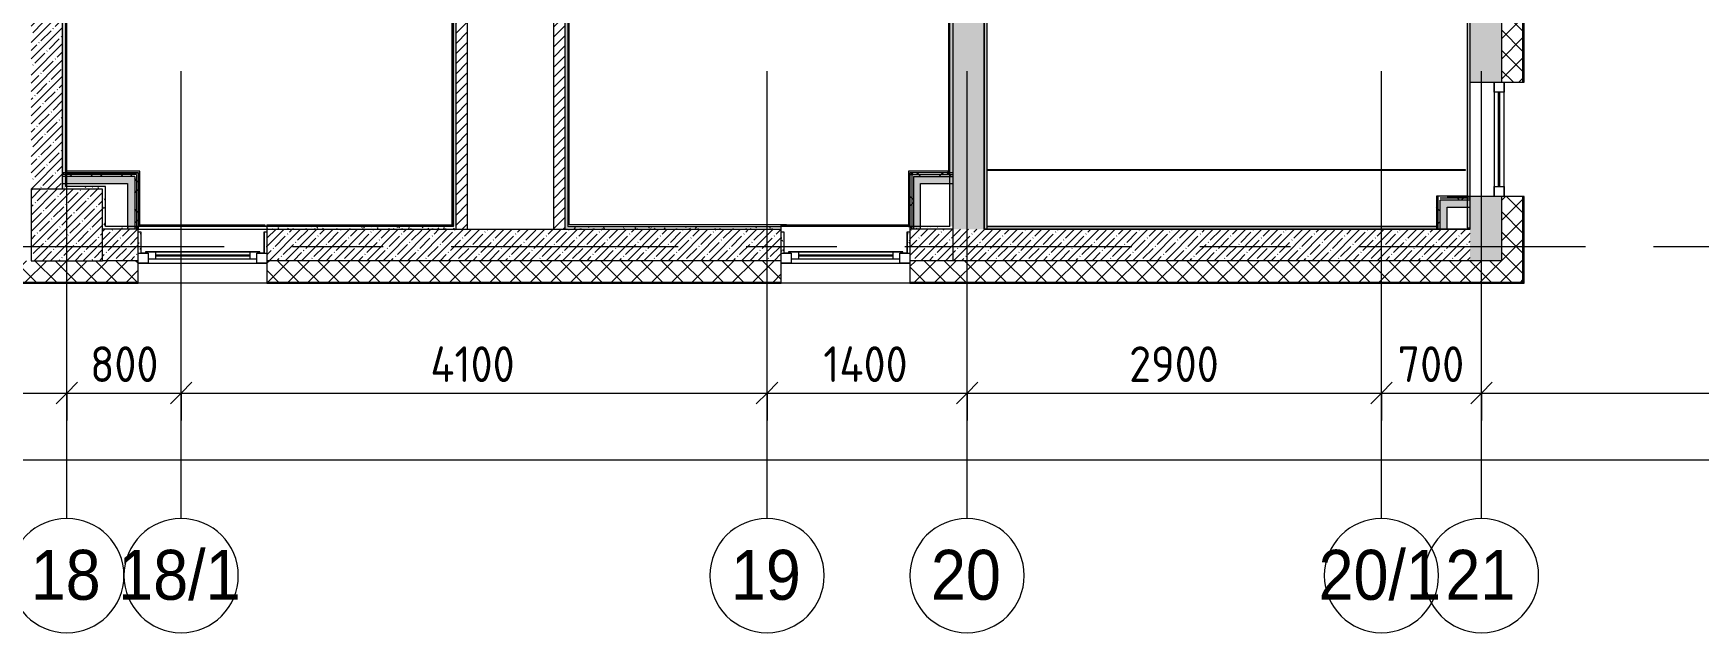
# Model space of a CAD drawing. Header units: millimetres. Extents: x 35363 to 232034, y -8553 to 29000.
# Drawn here: x 65425 to 77080, y -2706 to 1493 of the extents above; entities that cross this region are included whole.
import ezdxf

# ---------------------------------------------------------------- set-up
doc = ezdxf.new("R2010")
doc.units = ezdxf.units.MM
doc.linetypes.add('Осевая', pattern=[3175, 635, -476.25, 1587.5, -476.25])
for name, color, linetype, lineweight in [('A-ANNO-DIMS', 7, 'Continuous', 9), ('A-ANNO-DIMS-100', 7, 'Continuous', 9), ('A-GLAZ', 7, 'Continuous', 9), ('A-GLAZ-1', 7, 'Continuous', 13), ('A-WALL', 7, 'Continuous', 9), ('I-WALL', 7, 'Continuous', 9), ('S-COLS', 7, 'Continuous', 9), ('S-STRS-MBND', 7, 'Continuous', 9), ('Оси', 7, 'Continuous', 9), ('Оси-1', 7, 'Continuous', 20), ('Оси-2', 7, 'Осевая', 9)]:
    doc.layers.add(name, color=color, linetype=linetype, lineweight=lineweight)
doc.layers.add('A-WALL-1', color=7, linetype='Continuous', lineweight=9, true_color=0x3c3c3c)
doc.layers.add('A-WALL-FNSH-1', color=7, linetype='Continuous', lineweight=9, true_color=0x3c3c3c)
doc.styles.add('Arial', font='arial.ttf', dxfattribs={"width": 0.9, "height": 350})
doc.styles.add('ISOCPEUR', font='isocpeur.ttf', dxfattribs={"width": 0.9, "height": 250})
doc.dimstyles.new('ISO-2_5_0_9К_БОЛЬШОЙ', dxfattribs={"dimscale": 304.8, "dimtxt": 248.995294, "dimasz": 0.492126, "dimexe": 0.393701, "dimexo": 0.984252, "dimgap": 0, "dimtad": 1, "dimdec": 0, "dimrnd": 10, "dimzin": 0, "dimdsep": 46, "dimtxsty": 'ISOCPEUR', "dimblk1": 'OBLIQUE', "dimblk2": 'OBLIQUE', "dimsah": 1, "dimcen": 0.09, "dimdle": 0.393701, "dimazin": 0, "dimtfac": 1, "dimtdec": 4, "dimtix": 1, "dimtmove": 0, "dimatfit": 3, "dimfxl": 1, "dimtvp": 1, "dimtolj": 1, "dimtzin": 0, "dimarcsym": 2})
pattern_1 = [(45, (0, 0), (-70.71068, 70.71068), []), (135, (0, 0), (-70.71068, -70.71068), [])]
pattern_2 = [(45, (0, 0), (-57.02463, 57.02463), []), (45, (57.025, 0), (-57.02463, 57.02463), [100.806, -20.161, 3.353, -16.808])]
pattern_3 = [(45, (0, 0), (-35.35534, 35.35534), [])]
pattern_4 = [(0, (0, 0), (121.92, 30.48), [10.058, -81.382, 10.058, -81.382, -487.68]), (0, (0, 0), (121.92, 30.48), [-182.88, 10.058, -172.822, 10.058, -81.382, -213.36]), (0, (0, 0), (121.92, 30.48), [-457.2, 10.058, -50.902, 10.058, -142.342]), (120, (45.72, 15.24), (-87.356454, 90.345817), [10.058, -81.382, 10.058, -81.382, -487.68]), (120, (45.72, 15.24), (-87.356454, 90.345817), [-182.88, 10.058, -172.822, 10.058, -81.382, -213.36]), (120, (45.72, 15.24), (-87.356454, 90.345817), [-457.2, 10.058, -50.902, 10.058, -142.342]), (240, (60.96, 76.2), (-34.563546, -120.825817), [10.058, -81.382, 10.058, -81.382, -487.68]), (240, (60.96, 76.2), (-34.563546, -120.825817), [-182.88, 10.058, -172.822, 10.058, -81.382, -213.36]), (240, (60.96, 76.2), (-34.563546, -120.825817), [-457.2, 10.058, -50.902, 10.058, -142.342])]
pattern_5 = [(45, (0, 0), (-106.06602, 106.06602), []), (135, (0, 0), (-106.06602, -106.06602), [])]

# ---------------------------------------------------------------- blocks, each defined once
blk = doc.blocks.new('BSC_Колонна _Прямоугольная - 500х500-V10-План заполнения и маркировки дверных проемов 2 этажа в осях 12-23')
at = {"layer": 'S-COLS'}
h = blk.add_hatch(dxfattribs=at)
h.set_pattern_fill('FP_11', color=256, style=0, pattern_type=2)
h.set_pattern_definition([(45, (-65660, -150), (-57.02463, 57.02463), []), (45, (-65602.975, -150), (-57.02463, 57.02463), [100.806, -20.161, 3.353, -16.808])])
h.paths.add_polyline_path([(-250, -250), (250, -250), (250, 250), (-250, 250)])
for p, q in [((250, 250), (-250, 250)), ((-250, 250), (-250, -250)), ((250, -250), (250, 250)), ((-250, -250), (250, -250))]:
    blk.add_line(p, q, dxfattribs=at)
blk = doc.blocks.new('120_Окно_СКБ_1Ст - 120_Окно_СКБ_1Ст 900х2500_h_-22445987-План заполнения и маркировки дверных проемов 2 этажа в осях 12-23')
at = {"layer": 'A-GLAZ'}
for p, q in [((450, -57), (-450, -57)), ((-330, -107), (330, -107)), ((-430, -127), (-400, -127)), ((330, -117), (-330, -117)), ((400, -127), (430, -127))]:
    blk.add_line(p, q, dxfattribs=at)
at = {"layer": 'A-GLAZ-1'}
for p, q in [((-450, -127), (-450, -57)), ((-450, -57), (-380, -57)), ((-380, -57), (-380, -127)), ((380, -87), (-380, -87)), ((-380, -87), (-380, -127)), ((-330, -137), (-330, -87)), ((330, -137), (330, -87)), ((380, -127), (380, -57)), ((380, -57), (450, -57)), ((380, -127), (380, -87)), ((450, -57), (450, -127)), ((-380, -127), (-450, -127)), ((-380, -127), (-400, -127)), ((-400, -127), (-400, -137)), ((-400, -137), (400, -137)), ((400, -137), (-400, -137)), ((450, -127), (380, -127)), ((400, -127), (380, -127)), ((400, -137), (400, -127))]:
    blk.add_line(p, q, dxfattribs=at)
blk = doc.blocks.new('120_Окно_СКБ_1Ст - 120_Окно_СКБ_1Ст 800х2500 EI30-23532001-План заполнения и маркировки дверных проемов 2 этажа в осях 12-23')
at = {"layer": 'A-GLAZ'}
for p, q in [((400, -57), (-400, -57)), ((330, -87), (-330, -87)), ((330, -97), (-330, -97)), ((-400, -127), (400, -127))]:
    blk.add_line(p, q, dxfattribs=at)
at = {"layer": 'A-GLAZ-1'}
for p, q in [((-400, -127), (-400, -57)), ((-400, -57), (-330, -57)), ((-330, -57), (-330, -127)), ((330, -127), (330, -57)), ((330, -57), (400, -57)), ((400, -57), (400, -127)), ((-330, -127), (-400, -127)), ((400, -127), (330, -127))]:
    blk.add_line(p, q, dxfattribs=at)
blk = doc.blocks.new('Ось сетки - D8-29747960-План заполнения и маркировки дверных проемов 2 этажа в осях 12-23')
at = {"layer": 'Оси-1'}
for start, end in [(360, 180), (180, 360)]:
    blk.add_arc((0, 0), 4, start, end, dxfattribs=at)
blk = doc.blocks.new('DIMBLOCK24-План заполнения и маркировки дверных проемов 2 этажа в осях 12-23')
at = {"layer": 'A-ANNO-DIMS-100'}
for p, q in [((61160, -1220), (61160, -907)), ((65660, -1220), (65660, -907)), ((61160, -1027), (65660, -1027)), ((61160, -1027), (61160, -1220)), ((65660, -1027), (65660, -1220))]:
    blk.add_line(p, q, dxfattribs=at)
at = {"layer": 'A-ANNO-DIMS-100', "lineweight": 20}
for p, q in [((61160, -1027), (61085, -1102)), ((61160, -1027), (61235, -952)), ((65660, -1027), (65585, -1102)), ((65660, -1027), (65735, -952))]:
    blk.add_line(p, q, dxfattribs=at)
at = {"layer": 'A-ANNO-DIMS-100', "color": 0, "insert": (63082, -700), "char_height": 250, "width": 787.21, "attachment_point": 1, "line_spacing_factor": 1.149209, "style": 'ISOCPEUR'}
blk.add_mtext('4500', dxfattribs=at)
blk = doc.blocks.new('_Oblique')
at = {"color": 0, "linetype": 'ByBlock', "lineweight": -2}
blk.add_line((-0.5, -0.5), (0.5, 0.5), dxfattribs=at)
blk = doc.blocks.new('DIMBLOCK25-План заполнения и маркировки дверных проемов 2 этажа в осях 12-23')
at = {"layer": 'A-ANNO-DIMS-100'}
for p, q in [((65660, -1220), (65660, -907)), ((66460, -1220), (66460, -907)), ((65660, -1027), (66460, -1027)), ((65660, -1027), (65660, -1220)), ((66460, -1027), (66460, -1220))]:
    blk.add_line(p, q, dxfattribs=at)
at = {"layer": 'A-ANNO-DIMS-100', "lineweight": 20}
for p, q in [((65660, -1027), (65585, -1102)), ((65660, -1027), (65735, -952)), ((66460, -1027), (66385, -1102)), ((66460, -1027), (66535, -952))]:
    blk.add_line(p, q, dxfattribs=at)
at = {"layer": 'A-ANNO-DIMS-100', "color": 0, "insert": (65823, -700), "char_height": 250, "width": 568.86, "attachment_point": 1, "line_spacing_factor": 1.149209, "style": 'ISOCPEUR'}
blk.add_mtext('800', dxfattribs=at)
blk = doc.blocks.new('DIMBLOCK26-План заполнения и маркировки дверных проемов 2 этажа в осях 12-23')
at = {"layer": 'A-ANNO-DIMS-100'}
for p, q in [((66460, -1220), (66460, -907)), ((70560, -1220), (70560, -907)), ((66460, -1027), (70560, -1027)), ((66460, -1027), (66460, -1220)), ((70560, -1027), (70560, -1220))]:
    blk.add_line(p, q, dxfattribs=at)
at = {"layer": 'A-ANNO-DIMS-100', "lineweight": 20}
for p, q in [((66460, -1027), (66385, -1102)), ((66460, -1027), (66535, -952)), ((70560, -1027), (70485, -1102)), ((70560, -1027), (70635, -952))]:
    blk.add_line(p, q, dxfattribs=at)
at = {"layer": 'A-ANNO-DIMS-100', "color": 0, "insert": (68204, -700), "char_height": 250, "width": 735.49, "attachment_point": 1, "line_spacing_factor": 1.149209, "style": 'ISOCPEUR'}
blk.add_mtext('4100', dxfattribs=at)
blk = doc.blocks.new('DIMBLOCK27-План заполнения и маркировки дверных проемов 2 этажа в осях 12-23')
at = {"layer": 'A-ANNO-DIMS-100'}
for p, q in [((70560, -1220), (70560, -907)), ((71960, -1220), (71960, -907)), ((70560, -1027), (71960, -1027)), ((70560, -1027), (70560, -1220)), ((71960, -1027), (71960, -1220))]:
    blk.add_line(p, q, dxfattribs=at)
at = {"layer": 'A-ANNO-DIMS-100', "lineweight": 20}
for p, q in [((70560, -1027), (70485, -1102)), ((70560, -1027), (70635, -952)), ((71960, -1027), (71885, -1102)), ((71960, -1027), (72035, -952))]:
    blk.add_line(p, q, dxfattribs=at)
at = {"layer": 'A-ANNO-DIMS-100', "color": 0, "insert": (70954, -700), "char_height": 250, "width": 735.49, "attachment_point": 1, "line_spacing_factor": 1.149209, "style": 'ISOCPEUR'}
blk.add_mtext('1400', dxfattribs=at)
blk = doc.blocks.new('DIMBLOCK28-План заполнения и маркировки дверных проемов 2 этажа в осях 12-23')
at = {"layer": 'A-ANNO-DIMS-100'}
for p, q in [((71960, -1220), (71960, -907)), ((74860, -1220), (74860, -907)), ((71960, -1027), (74860, -1027)), ((71960, -1027), (71960, -1220)), ((74860, -1027), (74860, -1220))]:
    blk.add_line(p, q, dxfattribs=at)
at = {"layer": 'A-ANNO-DIMS-100', "lineweight": 20}
for p, q in [((71960, -1027), (71885, -1102)), ((71960, -1027), (72035, -952)), ((74860, -1027), (74785, -1102)), ((74860, -1027), (74935, -952))]:
    blk.add_line(p, q, dxfattribs=at)
at = {"layer": 'A-ANNO-DIMS-100', "color": 0, "insert": (73094, -700), "char_height": 250, "width": 758.48, "attachment_point": 1, "line_spacing_factor": 1.149209, "style": 'ISOCPEUR'}
blk.add_mtext('2900', dxfattribs=at)
blk = doc.blocks.new('DIMBLOCK29-План заполнения и маркировки дверных проемов 2 этажа в осях 12-23')
at = {"layer": 'A-ANNO-DIMS-100'}
for p, q in [((74860, -1220), (74860, -907)), ((75560, -1220), (75560, -907)), ((74860, -1027), (75560, -1027)), ((74860, -1027), (74860, -1220)), ((75560, -1027), (75560, -1220))]:
    blk.add_line(p, q, dxfattribs=at)
at = {"layer": 'A-ANNO-DIMS-100', "lineweight": 20}
for p, q in [((74860, -1027), (74785, -1102)), ((74860, -1027), (74935, -952)), ((75560, -1027), (75485, -1102)), ((75560, -1027), (75635, -952))]:
    blk.add_line(p, q, dxfattribs=at)
at = {"layer": 'A-ANNO-DIMS-100', "color": 0, "insert": (74973, -700), "char_height": 250, "width": 568.86, "attachment_point": 1, "line_spacing_factor": 1.149209, "style": 'ISOCPEUR'}
blk.add_mtext('700', dxfattribs=at)
blk = doc.blocks.new('DIMBLOCK30-План заполнения и маркировки дверных проемов 2 этажа в осях 12-23')
at = {"layer": 'A-ANNO-DIMS-100'}
for p, q in [((75560, -1220), (75560, -907)), ((80660, -1220), (80660, -907)), ((75560, -1027), (80660, -1027)), ((75560, -1027), (75560, -1220)), ((80660, -1027), (80660, -1220))]:
    blk.add_line(p, q, dxfattribs=at)
at = {"layer": 'A-ANNO-DIMS-100', "lineweight": 20}
for p, q in [((75560, -1027), (75485, -1102)), ((75560, -1027), (75635, -952)), ((80660, -1027), (80585, -1102)), ((80660, -1027), (80735, -952))]:
    blk.add_line(p, q, dxfattribs=at)
at = {"layer": 'A-ANNO-DIMS-100', "color": 0, "insert": (77816, -700), "char_height": 250, "width": 706.76, "attachment_point": 1, "line_spacing_factor": 1.149209, "style": 'ISOCPEUR'}
blk.add_mtext('5100', dxfattribs=at)
blk = doc.blocks.new('DIMBLOCK49-План заполнения и маркировки дверных проемов 2 этажа в осях 12-23')
at = {"layer": 'A-ANNO-DIMS-100'}
for p, q in [((38310, -1689), (38310, -1375)), ((84560, -1689), (84560, -1375)), ((38190, -1495), (84680, -1495)), ((38310, -1495), (38310, -1689)), ((84560, -1495), (84560, -1689))]:
    blk.add_line(p, q, dxfattribs=at)
at = {"layer": 'A-ANNO-DIMS-100', "lineweight": 20}
for p, q in [((38310, -1495), (38235, -1570)), ((38310, -1495), (38385, -1420)), ((84560, -1495), (84485, -1570)), ((84560, -1495), (84635, -1420))]:
    blk.add_line(p, q, dxfattribs=at)
at = {"layer": 'A-ANNO-DIMS-100', "color": 0, "insert": (61028, -1168), "char_height": 250, "width": 976.83, "attachment_point": 1, "line_spacing_factor": 1.149209, "style": 'ISOCPEUR'}
blk.add_mtext('46250', dxfattribs=at)

msp = doc.modelspace()

# ---------------------------------------------------------------- hatches: boundary and pattern name
at = {"layer": 'A-WALL'}
h = msp.add_hatch(dxfattribs=at)
h.set_pattern_fill('FP_21', color=256, style=0, pattern_type=2)
h.set_pattern_definition(pattern_1)
h.paths.add_polyline_path([(75850, -250), (75850, 350), (75700, 350), (75700, -250)])
h.paths.add_polyline_path([(75700, 1150), (75850, 1150), (75850, 3320), (75700, 3320), (75700, 2615.4)])
h = msp.add_hatch(dxfattribs=at)
h.set_pattern_fill('FP_21', color=256, style=0, pattern_type=2)
h.set_pattern_definition(pattern_1)
h.paths.add_polyline_path([(75700, -250), (75700, -100), (71560, -100), (71560, -250), (74614.8, -250)])
h.paths.add_polyline_path([(66160, -250), (66160, -100), (65160, -100), (65160, -250), (65895.8, -250)])
h.paths.add_polyline_path([(67060, -250), (70660, -250), (70660, -100), (67060, -100), (67060, -124.1)])
h.paths.add_polyline_path([(61536.2, -250), (62060, -250), (62060, -100), (60910, -100), (60910, -250), (61410, -250)])
h.paths.add_polyline_path([(58060, -250), (58810, -250), (58810, -100), (58060, -100)])
h.paths.add_polyline_path([(53310, -250), (53310, -100), (51910, -100), (51910, -250), (52817.1, -250)])
h.paths.add_polyline_path([(57160, -250), (57160, -100), (56410, -100), (56410, -250)])
h.paths.add_polyline_path([(48810, -250), (48810, -100), (47410, -100), (47410, -250), (48457.6, -250)])
h.paths.add_polyline_path([(38742.7, -250), (39560, -250), (39560, -100), (38742.7, -100), (38742.7, -171.9)])
h.paths.add_polyline_path([(44936.3, -250), (45310, -250), (45310, -100), (44936.3, -100)])
h.paths.add_polyline_path([(42660, -250), (44036.3, -250), (44036.3, -100), (42660, -100), (42660, -124.1)])
at = {"layer": 'I-WALL'}
h = msp.add_hatch(dxfattribs=at)
h.set_pattern_fill('FP_17', color=256, style=0, pattern_type=2)
h.set_pattern_definition(pattern_2)
h.paths.add_polyline_path([(71860, 120), (72080, 120), (72080, 7900), (71860, 7900), (71860, 140)])
h = msp.add_hatch(dxfattribs=at)
h.set_pattern_fill('FP_17', color=256, style=0, pattern_type=2)
h.set_pattern_definition(pattern_2)
h.paths.add_polyline_path([(75480, -100), (75700, -100), (75700, 350), (75480, 350), (75480, 120)])
h.paths.add_polyline_path([(75700, 1150), (75700, 3550), (75480, 3550), (75480, 1150)])
h.paths.add_polyline_path([(75700, 4050), (75700, 7900), (75480, 7900), (75480, 4050), (75662.2, 4050)])
h = msp.add_hatch(dxfattribs=at)
h.set_pattern_fill('FP_58', color=256, style=0, pattern_type=2)
h.set_pattern_definition(pattern_4)
h.paths.add_polyline_path([(71860, 140), (71860, 7660), (71840, 7660), (71840, 140)])
h = msp.add_hatch(dxfattribs=at)
h.set_pattern_fill('FP_58', color=256, style=0, pattern_type=2)
h.set_pattern_definition(pattern_4)
h.paths.add_polyline_path([(72100, 120), (72100, 7680), (72080, 7680), (72080, 120)])
h = msp.add_hatch(dxfattribs=at)
h.set_pattern_fill('FP_58', color=256, style=0, pattern_type=2)
h.set_pattern_definition(pattern_4)
h.paths.add_polyline_path([(75460, 130), (75480, 130), (75480, 7660), (75460, 7659), (75460, 789.1)])
h = msp.add_hatch(dxfattribs=at)
h.set_pattern_fill('FP_17', color=256, style=0, pattern_type=2)
h.set_pattern_definition(pattern_2)
h.paths.add_polyline_path([(65620.5, 400), (65630, 400), (65630, 7400), (65410, 7400), (65410, 400)])
h = msp.add_hatch(dxfattribs=at)
h.set_pattern_fill('FP_58', color=256, style=0, pattern_type=2)
h.set_pattern_definition(pattern_4)
h.paths.add_polyline_path([(65630, 400), (65650, 400), (65650, 7400), (65630, 7400), (65630, 789.1)])
h = msp.add_hatch(dxfattribs=at)
h.set_pattern_fill('FP_58', color=256, style=0, pattern_type=2)
h.set_pattern_definition(pattern_4)
h.paths.add_polyline_path([(68365, 140), (68385, 140), (68385, 3760), (68365, 3760), (68365, 151)])
h = msp.add_hatch(dxfattribs=at)
h.set_pattern_fill('FP_22', color=256, style=0, pattern_type=2)
h.set_pattern_definition(pattern_3)
h.paths.add_polyline_path([(68465, 120), (68465, 3760), (68385, 3760), (68385, 120)])
h = msp.add_hatch(dxfattribs=at)
h.set_pattern_fill('FP_22', color=256, style=0, pattern_type=2)
h.set_pattern_definition(pattern_3)
h.paths.add_polyline_path([(69065, 120), (69145, 120), (69145, 3760), (69065, 3760), (69065, 2615.4)])
h = msp.add_hatch(dxfattribs=at)
h.set_pattern_fill('FP_58', color=256, style=0, pattern_type=2)
h.set_pattern_definition(pattern_4)
h.paths.add_polyline_path([(69145, 120), (69165, 120), (69165, 3740), (69145, 3740), (69145, 2615.4)])
h = msp.add_hatch(dxfattribs=at)
h.set_pattern_fill('FP_59', color=256, style=0, pattern_type=2)
h.set_pattern_definition(pattern_5)
h.paths.add_polyline_path([(66160, 503), (66160, 515.5), (65630, 515.5), (65630, 503), (66147.5, 503)])
h = msp.add_hatch(dxfattribs=at)
h.set_pattern_fill('FP_59', color=256, style=0, pattern_type=2)
h.set_pattern_definition(pattern_5)
h.paths.add_polyline_path([(66147.5, 490.5), (66147.5, 503), (65630, 503), (65630, 490.5), (66135, 490.5)])
for points in [[(66135, 440.5), (66135, 490.5), (65630, 490.5), (65630, 440.5), (66085, 440.5)], [(71585, 440.5), (71860, 440.5), (71860, 490.5), (71585, 490.5)], [(66085, 120), (66135, 120), (66135, 440.5), (66085, 440.5), (66085, 332.5)], [(71585, 120), (71635, 120), (71635, 440.5), (71585, 440.5)], [(75341.4, 275), (75480, 275), (75480, 325), (75320, 325), (75320, 275)]]:
    msp.add_hatch(color=256, dxfattribs=at).paths.add_polyline_path(points)
h = msp.add_hatch(dxfattribs=at)
h.set_pattern_fill('FP_59', color=256, style=0, pattern_type=2)
h.set_pattern_definition(pattern_5)
h.paths.add_polyline_path([(66147.5, 120), (66147.5, 490.5), (66135, 490.5), (66135, 120)])
h = msp.add_hatch(dxfattribs=at)
h.set_pattern_fill('FP_59', color=256, style=0, pattern_type=2)
h.set_pattern_definition(pattern_5)
h.paths.add_polyline_path([(66160, 120), (66160, 503), (66147.5, 503), (66147.5, 120)])
h = msp.add_hatch(dxfattribs=at)
h.set_pattern_fill('FP_59', color=256, style=0, pattern_type=2)
h.set_pattern_definition(pattern_5)
h.paths.add_polyline_path([(71560, 503), (71860, 503), (71860, 515.5), (71560, 515.5)])
h = msp.add_hatch(dxfattribs=at)
h.set_pattern_fill('FP_59', color=256, style=0, pattern_type=2)
h.set_pattern_definition(pattern_5)
h.paths.add_polyline_path([(71560, 120), (71572.5, 120), (71572.5, 503), (71560, 503), (71560, 440.5)])
h = msp.add_hatch(dxfattribs=at)
h.set_pattern_fill('FP_59', color=256, style=0, pattern_type=2)
h.set_pattern_definition(pattern_5)
h.paths.add_polyline_path([(71572.5, 490.5), (71860, 490.5), (71860, 503), (71572.5, 503)])
h = msp.add_hatch(dxfattribs=at)
h.set_pattern_fill('FP_59', color=256, style=0, pattern_type=2)
h.set_pattern_definition(pattern_5)
h.paths.add_polyline_path([(71572.5, 120), (71585, 120), (71585, 490.5), (71572.5, 490.5), (71572.5, 440.5)])
h = msp.add_hatch(dxfattribs=at)
h.set_pattern_fill('FP_58', color=256, style=0, pattern_type=2)
h.set_pattern_definition(pattern_4)
h.paths.add_polyline_path([(65930, 400), (65930, 420), (65650, 420), (65650, 400), (65910, 400)])
h = msp.add_hatch(dxfattribs=at)
h.set_pattern_fill('FP_58', color=256, style=0, pattern_type=2)
h.set_pattern_definition(pattern_4)
h.paths.add_polyline_path([(65930, 120), (65930, 400), (65910, 400), (65910, 120)])
h = msp.add_hatch(dxfattribs=at)
h.set_pattern_fill('FP_59', color=256, style=0, pattern_type=2)
h.set_pattern_definition(pattern_5)
h.paths.add_polyline_path([(75245, 120), (75257.5, 120), (75257.5, 351), (75245, 350), (75245, 130)])
h = msp.add_hatch(dxfattribs=at)
h.set_pattern_fill('FP_59', color=256, style=0, pattern_type=2)
h.set_pattern_definition(pattern_5)
h.paths.add_polyline_path([(75257.5, 120), (75270, 120), (75270, 351), (75257.5, 350)])
h = msp.add_hatch(color=256, dxfattribs=at)
h.paths.add_polyline_path([(75270, 120), (75320, 120), (75320, 325), (75270, 325)])
h.paths.add_polyline_path([(75320, 350), (75320, 351), (75270, 350)])
h = msp.add_hatch(dxfattribs=at)
h.set_pattern_fill('FP_59', color=256, style=0, pattern_type=2)
h.set_pattern_definition(pattern_5)
h.paths.add_polyline_path([(75341.4, 337.5), (75480, 337.5), (75480, 350), (75270, 350), (75270, 337.5), (75320, 337.5)])
h = msp.add_hatch(dxfattribs=at)
h.set_pattern_fill('FP_59', color=256, style=0, pattern_type=2)
h.set_pattern_definition(pattern_5)
h.paths.add_polyline_path([(75341.4, 325), (75480, 325), (75480, 337.5), (75270, 337.5), (75270, 325), (75320, 325)])
h = msp.add_hatch(dxfattribs=at)
h.set_pattern_fill('FP_17', color=256, style=0, pattern_type=2)
h.set_pattern_definition(pattern_2)
h.paths.add_polyline_path([(65910, -100), (66160, -100), (66160, 120), (65910, 120)])
h.paths.add_polyline_path([(67060, -100), (70660, -100), (70660, 120), (67060, 120)])
h.paths.add_polyline_path([(71860, -100), (71860, 120), (71560, 120), (71560, -100), (71708.5, -100)])
h = msp.add_hatch(dxfattribs=at)
h.set_pattern_fill('FP_58', color=256, style=0, pattern_type=2)
h.set_pattern_definition(pattern_4)
h.paths.add_polyline_path([(67060, 120), (68385, 120), (68385, 140), (67060, 140)])
h.paths.add_polyline_path([(65930, 120), (66160, 120), (66160, 140), (65930, 140)])
h = msp.add_hatch(dxfattribs=at)
h.set_pattern_fill('FP_58', color=256, style=0, pattern_type=2)
h.set_pattern_definition(pattern_4)
h.paths.add_polyline_path([(69165, 120), (70660, 120), (70660, 140), (69165, 140)])
h.paths.add_polyline_path([(71860, 120), (71860, 140), (71560, 140), (71560, 120), (71708.5, 120)])
h = msp.add_hatch(dxfattribs=at)
h.set_pattern_fill('FP_17', color=256, style=0, pattern_type=2)
h.set_pattern_definition(pattern_2)
h.paths.add_polyline_path([(75341.4, -100), (75480, -100), (75480, 120), (71860, 120), (71860, -100), (74614.8, -100)])
h = msp.add_hatch(dxfattribs=at)
h.set_pattern_fill('FP_58', color=256, style=0, pattern_type=2)
h.set_pattern_definition(pattern_4)
h.paths.add_polyline_path([(66160, -48), (66180, -48), (66180, 100), (66160, 100)])
h = msp.add_hatch(dxfattribs=at)
h.set_pattern_fill('FP_58', color=256, style=0, pattern_type=2)
h.set_pattern_definition(pattern_4)
h.paths.add_polyline_path([(67040, -48), (67060, -48), (67060, 100), (67040, 100)])
h = msp.add_hatch(dxfattribs=at)
h.set_pattern_fill('FP_58', color=256, style=0, pattern_type=2)
h.set_pattern_definition(pattern_4)
h.paths.add_polyline_path([(70660, -48), (70680, -48), (70680, 100), (70660, 100)])
h = msp.add_hatch(dxfattribs=at)
h.set_pattern_fill('FP_58', color=256, style=0, pattern_type=2)
h.set_pattern_definition(pattern_4)
h.paths.add_polyline_path([(71540, -48), (71560, -48), (71560, 100), (71540, 100)])

# ---------------------------------------------------------------- linework, layer by layer
at = {"layer": 'A-WALL'}
for p, q in [((71840, 140), (71840, 7660)), ((71860, 7680), (71860, -100)), ((72080, 120), (72080, 7680)), ((65650, 7380), (65650, 420)), ((68365, 140), (68365, 3740)), ((68385, 120), (68385, 3760)), ((69165, 3740), (69165, 140)), ((75480, 275), (75480, 3550)), ((75700, 3300), (75700, 1150)), ((75850, 1150), (75850, 3320)), ((75853, 1150), (75853, 3320)), ((66147.5, 503), (65630, 503)), ((66135, 490.5), (65630, 490.5)), ((66135, 490.5), (66135, 120)), ((66147.5, 503), (66147.5, 120)), ((66160, 515.5), (66160, 120)), ((71572.5, 503), (71572.5, 120)), ((71572.5, 503), (71860, 503)), ((71585, 490.5), (71585, 120)), ((71585, 490.5), (71860, 490.5)), ((75257.5, 120), (75257.5, 351)), ((75270, 351), (75270, 350)), ((75320, 351), (75320, 350)), ((75459, 350), (75459, 351)), ((75700, 350), (75700, -100)), ((75850, -250), (75850, 350)), ((75853, -253), (75853, 350)), ((75480, 337.5), (75270, 337.5)), ((75270, 120), (75270, 325)), ((75480, 325), (75270, 325)), ((68365, 140), (67060, 140)), ((67060, 120), (70660, 120)), ((69165, 140), (70660, 140)), ((71860, 120), (71560, 120)), ((66160, -100), (65910, -100)), ((70660, -100), (67060, -100)), ((75700, -100), (71560, -100)), ((65160, -250), (66160, -250)), ((65160, -253), (66160, -253)), ((67060, -258), (66160, -258)), ((67060, -250), (70660, -250)), ((67060, -253), (70660, -253)), ((71560, -258), (70660, -258)), ((71560, -250), (75850, -250)), ((71560, -253), (75853, -253))]:
    msp.add_line(p, q, dxfattribs=at)
at = {"layer": 'A-WALL-1'}
for p, q in [((72100, 120), (72100, 7680)), ((75460, 7660), (75460, 130)), ((65630, 400), (65630, 7400)), ((68465, 120), (68465, 3760)), ((69065, 3760), (69065, 120)), ((69145, 3760), (69145, 120)), ((75480, 1150), (75850, 1150)), ((66160, 515.5), (65630, 515.5)), ((71560, 515.5), (71560, 120)), ((71860, 515.5), (71560, 515.5)), ((65630, 440.5), (66085, 440.5)), ((65930, 420), (65650, 420)), ((65930, 140), (65930, 420)), ((66085, 440.5), (66085, 120)), ((71635, 120), (71635, 440.5)), ((71635, 440.5), (71860, 440.5)), ((75245, 351), (75245, 120)), ((75320, 351), (75245, 351)), ((75850, 350), (75320, 350)), ((75320, 120), (75320, 275)), ((75320, 275), (75480, 275)), ((75480, 120), (75480, 275)), ((66160, 120), (65910, 120)), ((66160, 140), (65930, 140)), ((66160, -250), (66160, 140)), ((67060, 140), (67060, -250)), ((70660, -250), (70660, 140)), ((71560, 140), (71560, -250)), ((71840, 140), (71560.5, 140)), ((75480, 120), (72080, 120)), ((75460, 130), (75480, 130)), ((66180, 100), (66160, 100)), ((66180, -48), (66180, 100)), ((67060, 100), (67040, 100)), ((67040, 100), (67040, -48)), ((70680, 100), (70660, 100)), ((70680, -48), (70680, 100)), ((71560, 100), (71540, 100)), ((71540, 100), (71540, -48)), ((66160, -48), (66180, -48)), ((67040, -48), (67060, -48)), ((70660, -48), (70680, -48)), ((71540, -48), (71560, -48))]:
    msp.add_line(p, q, dxfattribs=at)
at = {"layer": 'A-WALL-FNSH-1'}
for p, q in [((71829, 7649), (71829, 521)), ((72101, 139), (72101, 7659)), ((65661, 515.5), (65661, 7369)), ((68354, 3729), (68354, 151)), ((69176, 151), (69176, 3729)), ((75858, 1150), (75858, 3300)), ((75459, 3009.6), (75459, 351)), ((75850, 1150), (75858, 1150)), ((66171, 527.5), (65650, 527.5)), ((65650, 516.5), (66160, 516.5)), ((66160, 516.5), (66160, 515.5)), ((66160, 515.5), (66160, 151)), ((66161, 515.5), (66160, 515.5)), ((66161, 151), (66161, 515.5)), ((66171, 151), (66171, 527.5)), ((71549.5, 526.7), (71549.5, 140)), ((71560.5, 526.7), (71549.5, 526.7)), ((71560.5, 526.5), (71560.5, 526.7)), ((71827.5, 526.5), (71560.5, 526.5)), ((71560.5, 140), (71560.5, 515.5)), ((71827.5, 515.5), (71827.5, 526.5)), ((71829, 521), (71840, 521)), ((75449, 536), (72100, 536)), ((72100, 535), (75449, 535)), ((75449, 535), (75449, 536)), ((75245, 351), (75244, 351)), ((75244, 351), (75244, 140)), ((75459, 351), (75320, 351)), ((75320, 350), (75459, 350)), ((75459, 350), (75459, 140.5)), ((75858, 350), (75850, 350)), ((75858, -258), (75858, 350)), ((66160, 151), (66171, 151)), ((67060, 151), (67060, 140)), ((67060, 151), (68365, 151)), ((70697.5, 151), (69176, 151)), ((70660, 140), (70660, 150)), ((70660, 150), (70697.5, 150)), ((70697.5, 150), (70697.5, 151)), ((71549.5, 140), (71560.5, 140)), ((75244, 140), (72100, 140)), ((72101, 139), (75244, 139)), ((75244, 139), (75244, 130)), ((75244, 130), (75245, 130)), ((75459, 140.5), (75460, 140.5)), ((66181, 100), (66180, 100)), ((66181, -48), (66181, 100)), ((67040, 100), (67039, 100)), ((67039, 100), (67039, -48)), ((70681, 100), (70680, 100)), ((70681, -48), (70681, 100)), ((71540, 100), (71539, 100)), ((71539, 100), (71539, -48)), ((66180, -48), (66181, -48)), ((67039, -48), (67040, -48)), ((70680, -48), (70681, -48)), ((71539, -48), (71540, -48)), ((65160, -258), (66160, -258)), ((66160, -258), (66160, -250)), ((67060, -250), (67060, -258)), ((67060, -258), (70660, -258)), ((70660, -258), (70660, -250)), ((71560, -250), (71560, -258)), ((71560, -258), (75858, -258))]:
    msp.add_line(p, q, dxfattribs=at)
at = {"layer": 'I-WALL'}
for p, q in [((67060, 140), (66160, 140)), ((66160, 120), (67060, 120)), ((66171, 151), (67045, 151)), ((67045, 151), (67045, 140)), ((71549.5, 140), (70660, 140)), ((70697.5, 151), (71549.5, 151)), ((70697.5, 140), (70697.5, 150))]:
    msp.add_line(p, q, dxfattribs=at)
at = {"layer": 'S-STRS-MBND'}
for p, q in [((72080, 1620), (72080, 120)), ((75480, 120), (75480, 1620)), ((72080, 120), (75480, 120))]:
    msp.add_line(p, q, dxfattribs=at)
at = {"layer": 'Оси'}
for p, q in [((65660, -1906.3), (65660, 593.7)), ((66460, -1906.3), (66460, 593.7)), ((70560, -1906.3), (70560, 593.7)), ((71960, -1906.3), (71960, 593.7)), ((74860, -1906.3), (74860, 593.7)), ((75560, -1906.3), (75560, 593.7))]:
    msp.add_line(p, q, dxfattribs=at)
at = {"layer": 'Оси-2'}
for p, q in [((75560, 593.7), (75560, 25078.1)), ((65660, 593.7), (65660, 24898.1)), ((66460, 593.7), (66460, 24898.1)), ((70560, 593.7), (70560, 24898.1)), ((71960, 593.7), (71960, 24898.1)), ((74860, 593.7), (74860, 24898.1)), ((38663.4, 0), (82200, 0))]:
    msp.add_line(p, q, dxfattribs=at)

# ---------------------------------------------------------------- block references
at = {"layer": 'A-GLAZ'}
for name, p, rotation in [('120_Окно_СКБ_1Ст - 120_Окно_СКБ_1Ст 800х2500 EI30-23532001-План заполнения и маркировки дверных проемов 2 этажа в осях 12-23', (75775, 750), 270), ('120_Окно_СКБ_1Ст - 120_Окно_СКБ_1Ст 900х2500_h_-22445987-План заполнения и маркировки дверных проемов 2 этажа в осях 12-23', (66610, -175), 180), ('120_Окно_СКБ_1Ст - 120_Окно_СКБ_1Ст 900х2500_h_-22445987-План заполнения и маркировки дверных проемов 2 этажа в осях 12-23', (71110, -175), 180)]:
    msp.add_blockref(name, p, dxfattribs=dict(at, rotation=rotation))
at = {"layer": 'S-COLS'}
msp.add_blockref('BSC_Колонна _Прямоугольная - 500х500-V10-План заполнения и маркировки дверных проемов 2 этажа в осях 12-23', (65660, 150), dxfattribs=at)
at = {"layer": 'Оси-1', "xscale": 99.99999999999993, "yscale": 99.99999999999993, "zscale": 99.99999999999993}
for p in [(65660, -2306.3), (66460, -2306.3), (70560, -2306.3), (71960, -2306.3), (74860, -2306.3), (75560, -2306.3)]:
    msp.add_blockref('Ось сетки - D8-29747960-План заполнения и маркировки дверных проемов 2 этажа в осях 12-23', p, dxfattribs=at)

# ---------------------------------------------------------------- texts
at = {"layer": 'Оси', "char_height": 350, "attachment_point": 1, "style": 'Arial'}
for s, insert, width in [('18', (65407.4, -2125.6), 606.076), ('18/1', (66019.7, -2125.6), 1060.633), ('19', (70307.4, -2125.6), 606.076), ('20', (71707.4, -2125.6), 606.076), ('20/1', (74419.7, -2125.6), 1060.633), ('21', (75307.4, -2125.6), 606.076)]:
    msp.add_mtext(s, dxfattribs=dict(at, insert=insert, width=width))

# ---------------------------------------------------------------- dimensions: what is measured, and where the dimension line sits
at = {"layer": 'A-ANNO-DIMS'}
for base, p1, p2, override, picture, middle in [((65660, -1026.5), (61160, -920.5), (65660, -920.5), {"dimpost": '<>', "dimfxl": 4500}, 'DIMBLOCK24-План заполнения и маркировки дверных проемов 2 этажа в осях 12-23', (63410, -901.5)), ((66460, -1026.5), (65660, -920.5), (66460, -920.5), {"dimpost": '<>', "dimfxl": 800}, 'DIMBLOCK25-План заполнения и маркировки дверных проемов 2 этажа в осях 12-23', (66060, -901.5)), ((70560, -1026.5), (66460, -920.5), (70560, -920.5), {"dimpost": '<>', "dimfxl": 4100}, 'DIMBLOCK26-План заполнения и маркировки дверных проемов 2 этажа в осях 12-23', (68510, -901.5)), ((71960, -1026.5), (70560, -920.5), (71960, -920.5), {"dimpost": '<>', "dimfxl": 1400}, 'DIMBLOCK27-План заполнения и маркировки дверных проемов 2 этажа в осях 12-23', (71260, -901.5)), ((74860, -1026.5), (71960, -920.5), (74860, -920.5), {"dimpost": '<>', "dimfxl": 2900}, 'DIMBLOCK28-План заполнения и маркировки дверных проемов 2 этажа в осях 12-23', (73410, -901.5)), ((75560, -1026.5), (74860, -920.5), (75560, -920.5), {"dimpost": '<>', "dimfxl": 700}, 'DIMBLOCK29-План заполнения и маркировки дверных проемов 2 этажа в осях 12-23', (75210, -901.5)), ((80660, -1026.5), (75560, -920.5), (80660, -920.5), {"dimpost": '<>', "dimfxl": 5100}, 'DIMBLOCK30-План заполнения и маркировки дверных проемов 2 этажа в осях 12-23', (78110, -901.5)), ((84560, -1494.9), (38310, -1388.9), (84560, -1388.9), {"dimpost": '<>', "dimfxl": 46250}, 'DIMBLOCK49-План заполнения и маркировки дверных проемов 2 этажа в осях 12-23', (61435, -1369.9))]:
    dim = msp.add_linear_dim(base=base, p1=p1, p2=p2, dimstyle='ISO-2_5_0_9К_БОЛЬШОЙ', override=override, dxfattribs=at)
    dim.commit()
    dim.dimension.update_dxf_attribs({"geometry": picture, "text_midpoint": middle})

doc.saveas('drawing.dxf')
